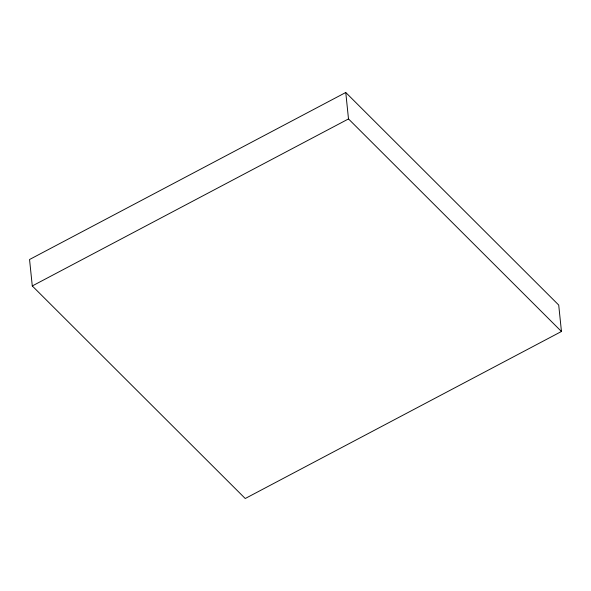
<?xml version="1.0" encoding="UTF-8"?>
<svg xmlns="http://www.w3.org/2000/svg" width="591" height="591" viewBox="0 0 591 591"><rect width="100%" height="100%" fill="white"/><g stroke="black" fill="none" stroke-linecap="round" stroke-linejoin="round"><path stroke-width="0.89" d="M345.765 92.492L29.55 259.508L32.283 285.948L245.235 498.508L561.45 331.492L558.717 305.052L345.765 92.492L348.498 118.931L561.45 331.492M32.283 285.948L348.498 118.931"/></g></svg>
